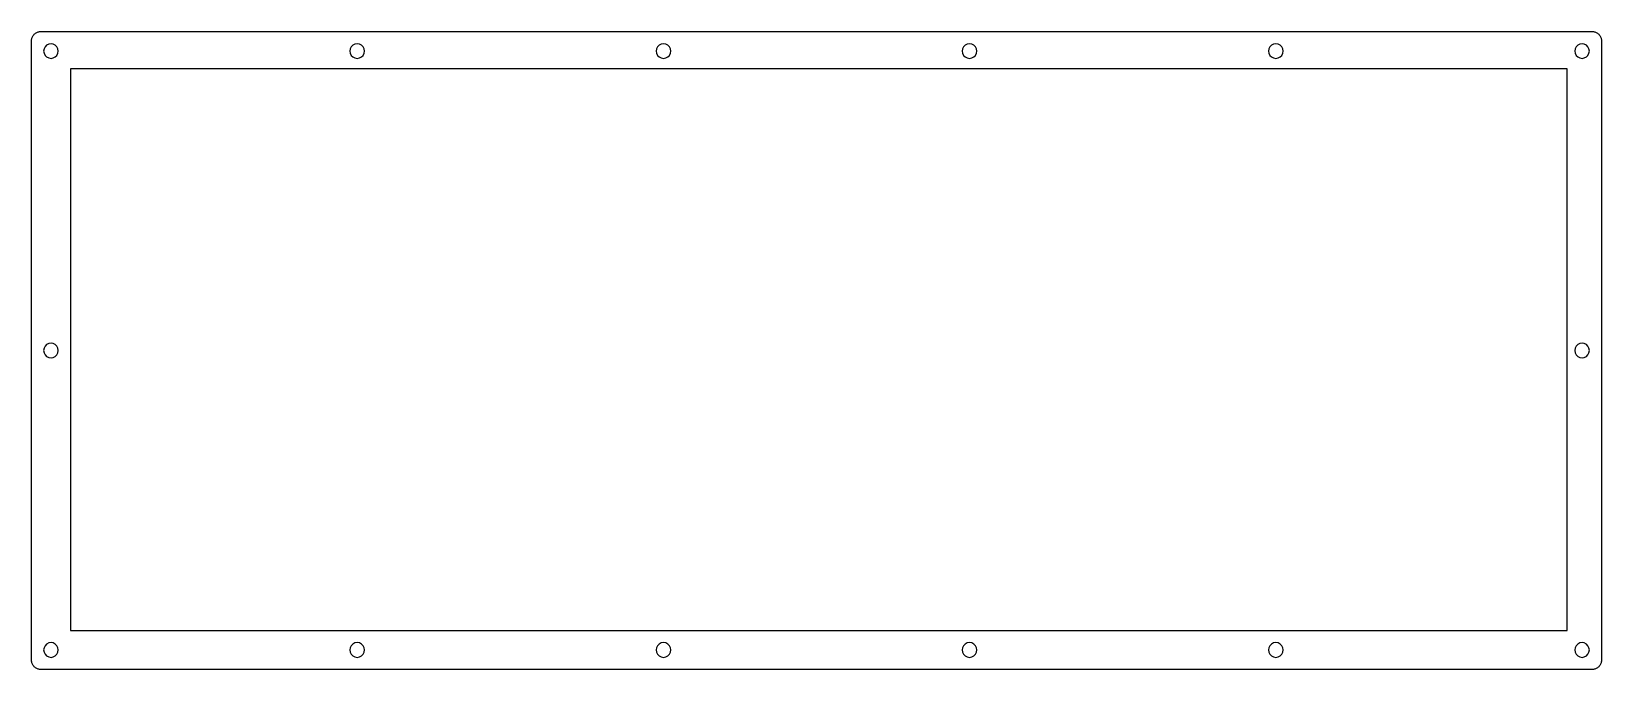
# Model space of a CAD drawing. Extents: x 0 to 321, y 0 to 130.
import ezdxf

# ---------------------------------------------------------------- set-up
doc = ezdxf.new("R2010")
doc.units = 0
doc.header["$MEASUREMENT"] = 0

msp = doc.modelspace()

# ---------------------------------------------------------------- linework, layer by layer
at = {"color": 0}
for p, q in [((0.1, 128.59), (0.12, 128.75)), ((0.1, 128.43), (0.1, 128.59)), ((0.1, 2.13), (0.1, 128.43)), ((0.12, 128.75), (0.15, 128.9)), ((0.15, 128.9), (0.19, 129.05)), ((0.19, 129.05), (0.25, 129.2)), ((0.25, 129.2), (0.31, 129.34)), ((0.31, 129.34), (0.39, 129.48)), ((0.39, 129.48), (0.48, 129.61)), ((0.48, 129.61), (0.57, 129.73)), ((0.57, 129.73), (0.68, 129.85)), ((0.68, 129.85), (0.8, 129.95)), ((0.8, 129.95), (0.92, 130.05)), ((0.92, 130.05), (1.05, 130.14)), ((1.05, 130.14), (1.19, 130.22)), ((1.19, 130.22), (1.33, 130.28)), ((1.33, 130.28), (1.48, 130.34)), ((1.48, 130.34), (1.63, 130.38)), ((1.63, 130.38), (1.78, 130.41)), ((1.78, 130.41), (1.94, 130.43)), ((1.94, 130.43), (2.1, 130.43)), ((2.1, 130.43), (318.9, 130.43)), ((318.9, 130.43), (319.05, 130.43)), ((319.05, 130.43), (319.21, 130.41)), ((319.21, 130.41), (319.36, 130.38)), ((319.36, 130.38), (319.51, 130.34)), ((319.51, 130.34), (319.66, 130.28)), ((319.66, 130.28), (319.8, 130.22)), ((319.8, 130.22), (319.94, 130.14)), ((319.94, 130.14), (320.07, 130.05)), ((320.07, 130.05), (320.19, 129.95)), ((320.19, 129.95), (320.31, 129.85)), ((320.31, 129.85), (320.42, 129.73)), ((320.42, 129.73), (320.51, 129.61)), ((320.51, 129.61), (320.6, 129.48)), ((320.6, 129.48), (320.68, 129.34)), ((320.68, 129.34), (320.74, 129.2)), ((320.74, 129.2), (320.8, 129.05)), ((320.8, 129.05), (320.84, 128.9)), ((320.84, 128.9), (320.87, 128.75)), ((320.87, 128.75), (320.89, 128.59)), ((320.89, 128.59), (320.9, 128.43)), ((320.9, 128.43), (320.9, 2.13)), ((2.67, 126.9), (2.59, 126.43)), ((2.59, 126.43), (2.67, 125.97)), ((2.88, 127.31), (2.67, 126.9)), ((2.67, 125.97), (2.88, 125.55)), ((3.21, 127.65), (2.88, 127.31)), ((2.88, 125.55), (3.21, 125.22)), ((3.63, 127.86), (3.21, 127.65)), ((3.21, 125.22), (3.63, 125.01)), ((4.1, 127.93), (3.63, 127.86)), ((4.56, 127.86), (4.1, 127.93)), ((4.98, 127.65), (4.56, 127.86)), ((4.56, 125.01), (4.98, 125.22)), ((5.31, 127.31), (4.98, 127.65)), ((4.98, 125.22), (5.31, 125.55)), ((5.52, 126.9), (5.31, 127.31)), ((5.31, 125.55), (5.52, 125.97)), ((5.59, 126.43), (5.52, 126.9)), ((5.52, 125.97), (5.59, 126.43)), ((65.23, 126.9), (65.15, 126.43)), ((65.15, 126.43), (65.23, 125.97)), ((65.44, 127.31), (65.23, 126.9)), ((65.23, 125.97), (65.44, 125.55)), ((65.77, 127.65), (65.44, 127.31)), ((65.44, 125.55), (65.77, 125.22)), ((66.19, 127.86), (65.77, 127.65)), ((65.77, 125.22), (66.19, 125.01)), ((66.66, 127.93), (66.19, 127.86)), ((67.12, 127.86), (66.66, 127.93)), ((67.54, 127.65), (67.12, 127.86)), ((67.12, 125.01), (67.54, 125.22)), ((67.87, 127.31), (67.54, 127.65)), ((67.54, 125.22), (67.87, 125.55)), ((68.08, 126.9), (67.87, 127.31)), ((67.87, 125.55), (68.08, 125.97)), ((68.15, 126.43), (68.08, 126.9)), ((68.08, 125.97), (68.15, 126.43)), ((127.79, 126.9), (127.72, 126.43)), ((127.72, 126.43), (127.79, 125.97)), ((128, 127.31), (127.79, 126.9)), ((127.79, 125.97), (128, 125.55)), ((128.33, 127.65), (128, 127.31)), ((128, 125.55), (128.33, 125.22)), ((128.75, 127.86), (128.33, 127.65)), ((128.33, 125.22), (128.75, 125.01)), ((129.22, 127.93), (128.75, 127.86)), ((129.68, 127.86), (129.22, 127.93)), ((130.1, 127.65), (129.68, 127.86)), ((129.68, 125.01), (130.1, 125.22)), ((130.43, 127.31), (130.1, 127.65)), ((130.1, 125.22), (130.43, 125.55)), ((130.64, 126.9), (130.43, 127.31)), ((130.43, 125.55), (130.64, 125.97)), ((130.72, 126.43), (130.64, 126.9)), ((130.64, 125.97), (130.72, 126.43)), ((190.35, 126.9), (190.28, 126.43)), ((190.28, 126.43), (190.35, 125.97)), ((190.56, 127.31), (190.35, 126.9)), ((190.35, 125.97), (190.56, 125.55)), ((190.89, 127.65), (190.56, 127.31)), ((190.56, 125.55), (190.89, 125.22)), ((191.31, 127.86), (190.89, 127.65)), ((190.89, 125.22), (191.31, 125.01)), ((191.78, 127.93), (191.31, 127.86)), ((192.24, 127.86), (191.78, 127.93)), ((192.66, 127.65), (192.24, 127.86)), ((192.24, 125.01), (192.66, 125.22)), ((192.99, 127.31), (192.66, 127.65)), ((192.66, 125.22), (192.99, 125.55)), ((193.2, 126.9), (192.99, 127.31)), ((192.99, 125.55), (193.2, 125.97)), ((193.28, 126.43), (193.2, 126.9)), ((193.2, 125.97), (193.28, 126.43)), ((252.91, 126.9), (252.84, 126.43)), ((252.84, 126.43), (252.91, 125.97)), ((253.12, 127.31), (252.91, 126.9)), ((252.91, 125.97), (253.12, 125.55)), ((253.45, 127.65), (253.12, 127.31)), ((253.12, 125.55), (253.45, 125.22)), ((253.87, 127.86), (253.45, 127.65)), ((253.45, 125.22), (253.87, 125.01)), ((254.34, 127.93), (253.87, 127.86)), ((254.8, 127.86), (254.34, 127.93)), ((255.22, 127.65), (254.8, 127.86)), ((254.8, 125.01), (255.22, 125.22)), ((255.55, 127.31), (255.22, 127.65)), ((255.22, 125.22), (255.55, 125.55)), ((255.76, 126.9), (255.55, 127.31)), ((255.55, 125.55), (255.76, 125.97)), ((255.84, 126.43), (255.76, 126.9)), ((255.76, 125.97), (255.84, 126.43)), ((315.47, 126.9), (315.4, 126.43)), ((315.4, 126.43), (315.47, 125.97)), ((315.68, 127.31), (315.47, 126.9)), ((315.47, 125.97), (315.68, 125.55)), ((316.01, 127.65), (315.68, 127.31)), ((315.68, 125.55), (316.01, 125.22)), ((316.43, 127.86), (316.01, 127.65)), ((316.01, 125.22), (316.43, 125.01)), ((316.9, 127.93), (316.43, 127.86)), ((317.36, 127.86), (316.9, 127.93)), ((317.78, 127.65), (317.36, 127.86)), ((317.36, 125.01), (317.78, 125.22)), ((318.11, 127.31), (317.78, 127.65)), ((317.78, 125.22), (318.11, 125.55)), ((318.32, 126.9), (318.11, 127.31)), ((318.11, 125.55), (318.32, 125.97)), ((318.4, 126.43), (318.32, 126.9)), ((318.32, 125.97), (318.4, 126.43)), ((3.63, 125.01), (4.1, 124.93)), ((4.1, 124.93), (4.56, 125.01)), ((8.09, 122.79), (8.09, 84.57)), ((313.83, 122.79), (8.09, 122.79)), ((66.19, 125.01), (66.66, 124.93)), ((66.66, 124.93), (67.12, 125.01)), ((128.75, 125.01), (129.22, 124.93)), ((129.22, 124.93), (129.68, 125.01)), ((191.31, 125.01), (191.78, 124.93)), ((191.78, 124.93), (192.24, 125.01)), ((253.87, 125.01), (254.34, 124.93)), ((254.34, 124.93), (254.8, 125.01)), ((313.83, 8.13), (313.83, 122.79)), ((316.43, 125.01), (316.9, 124.93)), ((316.9, 124.93), (317.36, 125.01)), ((8.09, 84.57), (8.1, 84.57)), ((8.1, 84.57), (8.1, 65.46)), ((2.67, 65.75), (2.59, 65.28)), ((2.59, 65.28), (2.67, 64.82)), ((2.88, 66.16), (2.67, 65.75)), ((2.67, 64.82), (2.88, 64.4)), ((3.21, 66.5), (2.88, 66.16)), ((2.88, 64.4), (3.21, 64.07)), ((3.63, 66.71), (3.21, 66.5)), ((4.1, 66.78), (3.63, 66.71)), ((4.56, 66.71), (4.1, 66.78)), ((4.98, 66.5), (4.56, 66.71)), ((5.31, 66.16), (4.98, 66.5)), ((4.98, 64.07), (5.31, 64.4)), ((5.52, 65.75), (5.31, 66.16)), ((5.31, 64.4), (5.52, 64.82)), ((5.59, 65.28), (5.52, 65.75)), ((5.52, 64.82), (5.59, 65.28)), ((8.1, 65.46), (8.09, 65.46)), ((8.09, 65.46), (8.09, 46.35)), ((315.47, 65.75), (315.4, 65.28)), ((315.4, 65.28), (315.47, 64.82)), ((315.68, 66.16), (315.47, 65.75)), ((315.47, 64.82), (315.68, 64.4)), ((316.01, 66.5), (315.68, 66.16)), ((315.68, 64.4), (316.01, 64.07)), ((316.43, 66.71), (316.01, 66.5)), ((316.9, 66.78), (316.43, 66.71)), ((317.36, 66.71), (316.9, 66.78)), ((317.78, 66.5), (317.36, 66.71)), ((318.11, 66.16), (317.78, 66.5)), ((317.78, 64.07), (318.11, 64.4)), ((318.32, 65.75), (318.11, 66.16)), ((318.11, 64.4), (318.32, 64.82)), ((318.4, 65.28), (318.32, 65.75)), ((318.32, 64.82), (318.4, 65.28)), ((3.21, 64.07), (3.63, 63.86)), ((3.63, 63.86), (4.1, 63.78)), ((4.1, 63.78), (4.56, 63.86)), ((4.56, 63.86), (4.98, 64.07)), ((316.01, 64.07), (316.43, 63.86)), ((316.43, 63.86), (316.9, 63.78)), ((316.9, 63.78), (317.36, 63.86)), ((317.36, 63.86), (317.78, 64.07)), ((8.09, 46.35), (8.1, 46.35)), ((8.1, 46.35), (8.1, 8.13)), ((8.1, 8.13), (313.83, 8.13)), ((2.67, 4.6), (2.59, 4.13)), ((2.59, 4.13), (2.67, 3.67)), ((2.88, 5.01), (2.67, 4.6)), ((2.67, 3.67), (2.88, 3.25)), ((3.21, 5.35), (2.88, 5.01)), ((2.88, 3.25), (3.21, 2.92)), ((3.63, 5.56), (3.21, 5.35)), ((4.1, 5.63), (3.63, 5.56)), ((4.56, 5.56), (4.1, 5.63)), ((4.98, 5.35), (4.56, 5.56)), ((5.31, 5.01), (4.98, 5.35)), ((4.98, 2.92), (5.31, 3.25)), ((5.52, 4.6), (5.31, 5.01)), ((5.31, 3.25), (5.52, 3.67)), ((5.59, 4.13), (5.52, 4.6)), ((5.52, 3.67), (5.59, 4.13)), ((65.23, 4.6), (65.15, 4.13)), ((65.15, 4.13), (65.23, 3.67)), ((65.44, 5.01), (65.23, 4.6)), ((65.23, 3.67), (65.44, 3.25)), ((65.77, 5.35), (65.44, 5.01)), ((65.44, 3.25), (65.77, 2.92)), ((66.19, 5.56), (65.77, 5.35)), ((66.66, 5.63), (66.19, 5.56)), ((67.12, 5.56), (66.66, 5.63)), ((67.54, 5.35), (67.12, 5.56)), ((67.87, 5.01), (67.54, 5.35)), ((67.54, 2.92), (67.87, 3.25)), ((68.08, 4.6), (67.87, 5.01)), ((67.87, 3.25), (68.08, 3.67)), ((68.15, 4.13), (68.08, 4.6)), ((68.08, 3.67), (68.15, 4.13)), ((127.79, 4.6), (127.72, 4.13)), ((127.72, 4.13), (127.79, 3.67)), ((128, 5.01), (127.79, 4.6)), ((127.79, 3.67), (128, 3.25)), ((128.33, 5.35), (128, 5.01)), ((128, 3.25), (128.33, 2.92)), ((128.75, 5.56), (128.33, 5.35)), ((129.22, 5.63), (128.75, 5.56)), ((129.68, 5.56), (129.22, 5.63)), ((130.1, 5.35), (129.68, 5.56)), ((130.43, 5.01), (130.1, 5.35)), ((130.1, 2.92), (130.43, 3.25)), ((130.64, 4.6), (130.43, 5.01)), ((130.43, 3.25), (130.64, 3.67)), ((130.72, 4.13), (130.64, 4.6)), ((130.64, 3.67), (130.72, 4.13)), ((190.35, 4.6), (190.28, 4.13)), ((190.28, 4.13), (190.35, 3.67)), ((190.56, 5.01), (190.35, 4.6)), ((190.35, 3.67), (190.56, 3.25)), ((190.89, 5.35), (190.56, 5.01)), ((190.56, 3.25), (190.89, 2.92)), ((191.31, 5.56), (190.89, 5.35)), ((191.78, 5.63), (191.31, 5.56)), ((192.24, 5.56), (191.78, 5.63)), ((192.66, 5.35), (192.24, 5.56)), ((192.99, 5.01), (192.66, 5.35)), ((192.66, 2.92), (192.99, 3.25)), ((193.2, 4.6), (192.99, 5.01)), ((192.99, 3.25), (193.2, 3.67)), ((193.28, 4.13), (193.2, 4.6)), ((193.2, 3.67), (193.28, 4.13)), ((252.91, 4.6), (252.84, 4.13)), ((252.84, 4.13), (252.91, 3.67)), ((253.12, 5.01), (252.91, 4.6)), ((252.91, 3.67), (253.12, 3.25)), ((253.45, 5.35), (253.12, 5.01)), ((253.12, 3.25), (253.45, 2.92)), ((253.87, 5.56), (253.45, 5.35)), ((254.34, 5.63), (253.87, 5.56)), ((254.8, 5.56), (254.34, 5.63)), ((255.22, 5.35), (254.8, 5.56)), ((255.55, 5.01), (255.22, 5.35)), ((255.22, 2.92), (255.55, 3.25)), ((255.76, 4.6), (255.55, 5.01)), ((255.55, 3.25), (255.76, 3.67)), ((255.84, 4.13), (255.76, 4.6)), ((255.76, 3.67), (255.84, 4.13)), ((315.47, 4.6), (315.4, 4.13)), ((315.4, 4.13), (315.47, 3.67)), ((315.68, 5.01), (315.47, 4.6)), ((315.47, 3.67), (315.68, 3.25)), ((316.01, 5.35), (315.68, 5.01)), ((315.68, 3.25), (316.01, 2.92)), ((316.43, 5.56), (316.01, 5.35)), ((316.9, 5.63), (316.43, 5.56)), ((317.36, 5.56), (316.9, 5.63)), ((317.78, 5.35), (317.36, 5.56)), ((318.11, 5.01), (317.78, 5.35)), ((317.78, 2.92), (318.11, 3.25)), ((318.32, 4.6), (318.11, 5.01)), ((318.11, 3.25), (318.32, 3.67)), ((318.4, 4.13), (318.32, 4.6)), ((318.32, 3.67), (318.4, 4.13)), ((0.1, 1.97), (0.1, 2.13)), ((0.12, 1.82), (0.1, 1.97)), ((0.15, 1.66), (0.12, 1.82)), ((0.19, 1.51), (0.15, 1.66)), ((0.25, 1.37), (0.19, 1.51)), ((0.31, 1.22), (0.25, 1.37)), ((0.39, 1.09), (0.31, 1.22)), ((0.48, 0.96), (0.39, 1.09)), ((0.57, 0.83), (0.48, 0.96)), ((0.68, 0.72), (0.57, 0.83)), ((0.8, 0.61), (0.68, 0.72)), ((0.92, 0.51), (0.8, 0.61)), ((1.05, 0.43), (0.92, 0.51)), ((1.19, 0.35), (1.05, 0.43)), ((1.33, 0.28), (1.19, 0.35)), ((1.48, 0.23), (1.33, 0.28)), ((1.63, 0.19), (1.48, 0.23)), ((1.78, 0.16), (1.63, 0.19)), ((1.94, 0.14), (1.78, 0.16)), ((2.1, 0.13), (1.94, 0.14)), ((318.9, 0.13), (2.1, 0.13)), ((3.21, 2.92), (3.63, 2.71)), ((3.63, 2.71), (4.1, 2.63)), ((4.1, 2.63), (4.56, 2.71)), ((4.56, 2.71), (4.98, 2.92)), ((65.77, 2.92), (66.19, 2.71)), ((66.19, 2.71), (66.66, 2.63)), ((66.66, 2.63), (67.12, 2.71)), ((67.12, 2.71), (67.54, 2.92)), ((128.33, 2.92), (128.75, 2.71)), ((128.75, 2.71), (129.22, 2.63)), ((129.22, 2.63), (129.68, 2.71)), ((129.68, 2.71), (130.1, 2.92)), ((190.89, 2.92), (191.31, 2.71)), ((191.31, 2.71), (191.78, 2.63)), ((191.78, 2.63), (192.24, 2.71)), ((192.24, 2.71), (192.66, 2.92)), ((253.45, 2.92), (253.87, 2.71)), ((253.87, 2.71), (254.34, 2.63)), ((254.34, 2.63), (254.8, 2.71)), ((254.8, 2.71), (255.22, 2.92)), ((316.01, 2.92), (316.43, 2.71)), ((316.43, 2.71), (316.9, 2.63)), ((316.9, 2.63), (317.36, 2.71)), ((317.36, 2.71), (317.78, 2.92)), ((319.05, 0.14), (318.9, 0.13)), ((319.21, 0.16), (319.05, 0.14)), ((319.36, 0.19), (319.21, 0.16)), ((319.51, 0.23), (319.36, 0.19)), ((319.66, 0.28), (319.51, 0.23)), ((319.8, 0.35), (319.66, 0.28)), ((319.94, 0.43), (319.8, 0.35)), ((320.07, 0.51), (319.94, 0.43)), ((320.19, 0.61), (320.07, 0.51)), ((320.31, 0.72), (320.19, 0.61)), ((320.42, 0.83), (320.31, 0.72)), ((320.51, 0.96), (320.42, 0.83)), ((320.6, 1.09), (320.51, 0.96)), ((320.68, 1.22), (320.6, 1.09)), ((320.74, 1.37), (320.68, 1.22)), ((320.8, 1.51), (320.74, 1.37)), ((320.84, 1.66), (320.8, 1.51)), ((320.87, 1.82), (320.84, 1.66)), ((320.89, 1.97), (320.87, 1.82)), ((320.9, 2.13), (320.89, 1.97))]:
    msp.add_line(p, q, dxfattribs=at)

doc.saveas('drawing.dxf')
